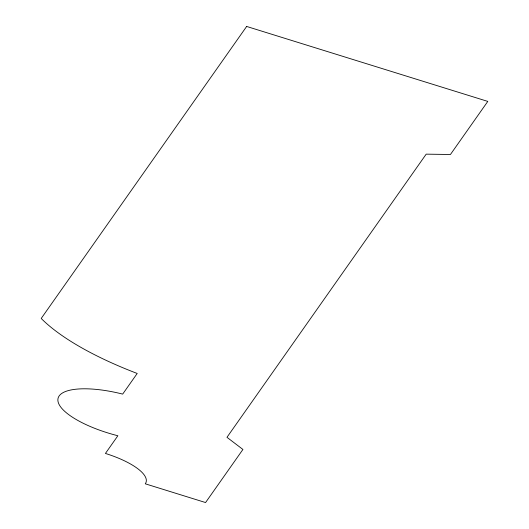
<?xml version="1.0" encoding="UTF-8"?>
<svg xmlns="http://www.w3.org/2000/svg" width="529" height="529" viewBox="0 0 529 529"><rect width="100%" height="100%" fill="white"/><g stroke="black" fill="none" stroke-linecap="round" stroke-linejoin="round"><path stroke-width="0.79" d="M246.653 26.45L41.209 318.458A185.824 59.883 15.1 0 0 137.209 373.461L122.682 394.105A64.393 20.75 15.1 0 0 57.919 399.137A64.393 20.75 15.1 0 0 117.874 435.751L105.423 453.446A52.933 17.06 15.1 0 1 145.283 483.81L205.569 502.55L242.923 449.458L226.974 437.311L426.189 154.151L450.437 154.501L487.791 101.409L246.653 26.45"/></g></svg>
